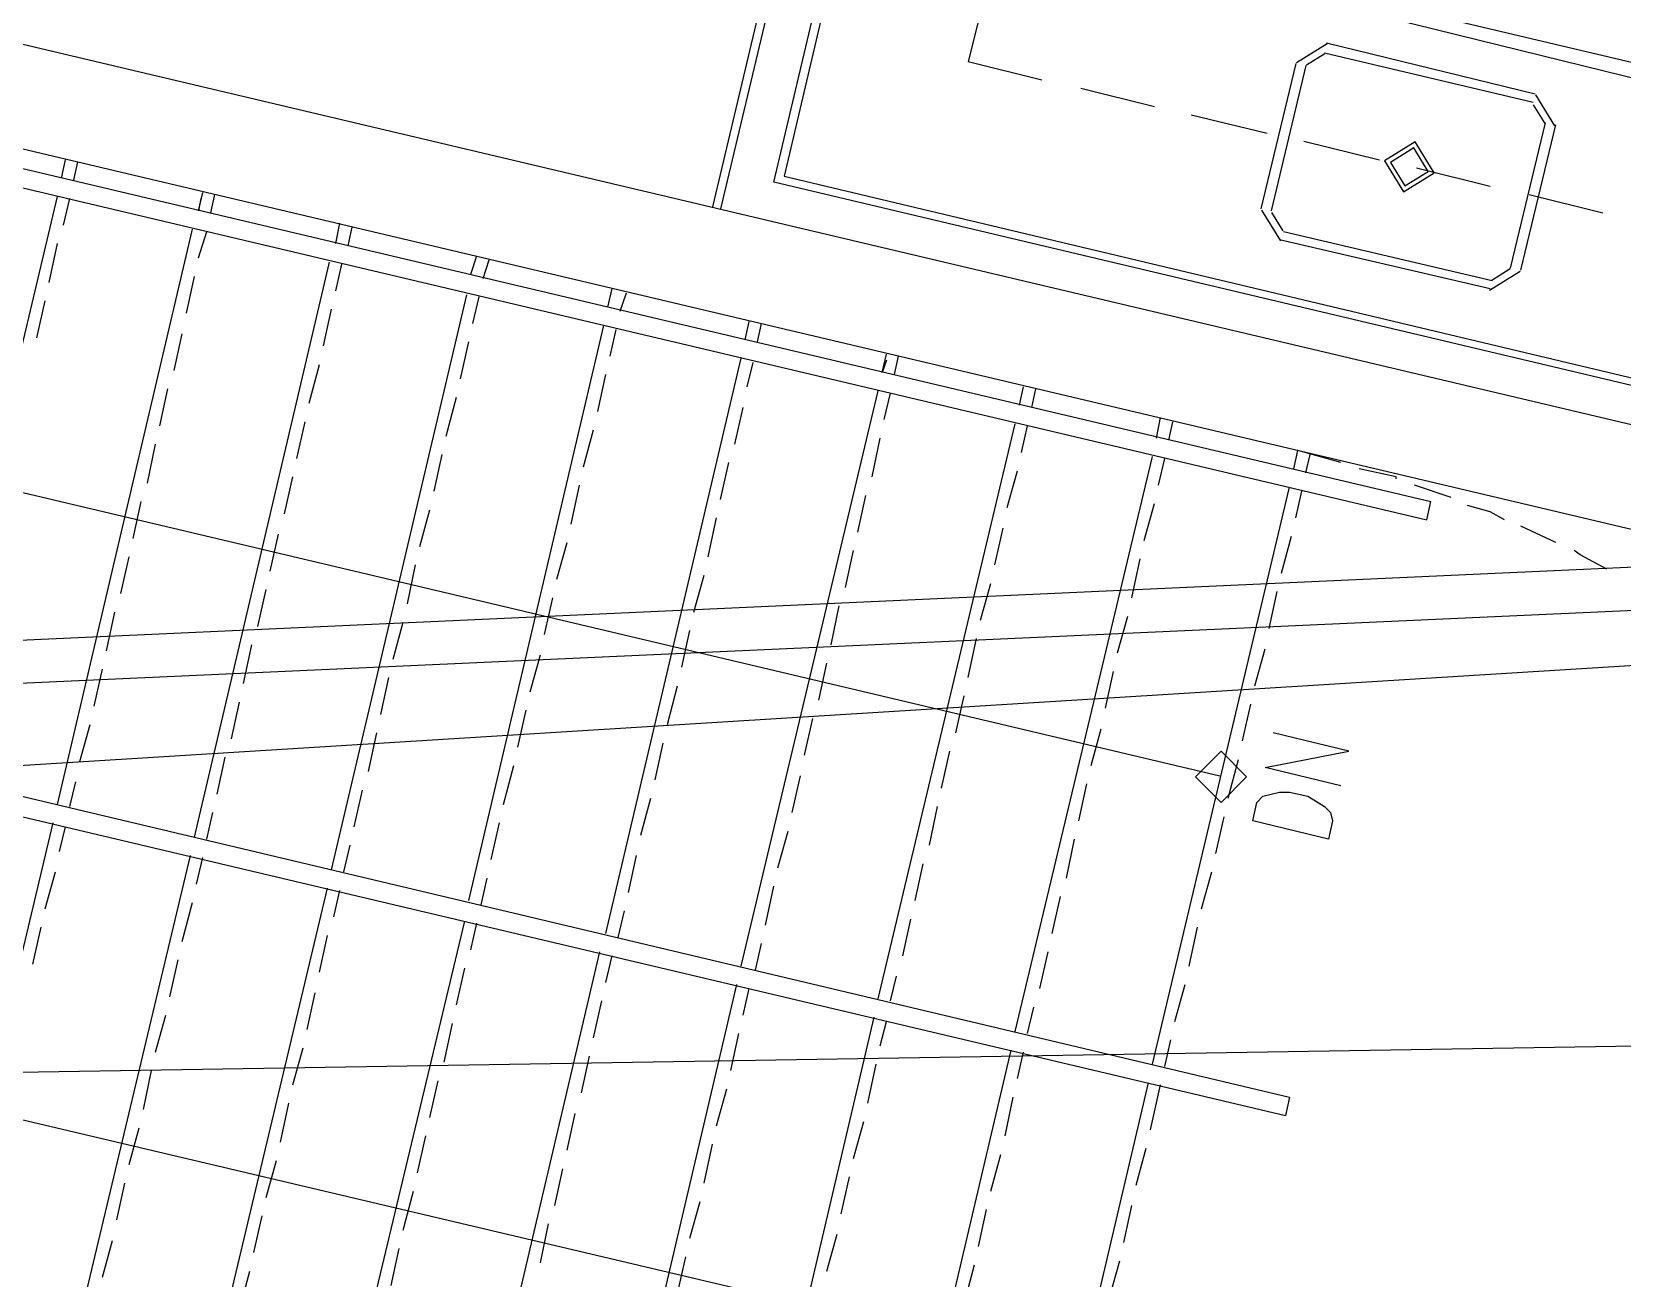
# Model space of a CAD drawing. Header units: feet. Extents: x -84 to 198, y -22 to 181.
# Drawn here: x 79.78 to 90.14, y 141.04 to 149.16 of the extents above; entities that cross this region are included whole.
import ezdxf

# ---------------------------------------------------------------- set-up
doc = ezdxf.new("R2010")
doc.units = ezdxf.units.FT
doc.layers.add('A-AREA-COMUN', color=252, linetype='CONTINUOUS')
doc.layers.add('A-LINEA', color=7, linetype='CONTINUOUS')

msp = doc.modelspace()

# ---------------------------------------------------------------- linework, layer by layer
at = {"layer": 'A-AREA-COMUN'}
msp.add_lwpolyline([(92.64, 127.5733), (96.768, 144.9422), (90.56, 146.3822), (90.432, 147.5733), (90.72, 148.7289), (87.12, 149.6178), (87.12, 150.5778), (87.76, 153.1733), (87.36, 153.2089), (87.36, 153.9733), (83.648, 153.9733), (83.232, 159.3778), (88.608, 159.7689), (95.328, 159.7689), (101.84, 159.2889), (108.128, 158.3822), (115.968, 156.5689), (123.872, 153.9733), (128.288, 152.2133), (134.048, 149.3333)], dxfattribs=at)
at = {"layer": 'A-LINEA'}
for p, q in [((85.48, 153.3378), (84.2133, 148.0178)), ((85.5333, 153.3378), (84.2667, 148.0044)), ((84.6133, 148.1778), (85.84, 153.3511)), ((85.8933, 153.3511), (84.68, 148.2178)), ((96.9333, 145.0044), (71.2267, 151.0844)), ((96.9333, 145.0044), (71.2267, 151.0844)), ((96.1333, 144.5111), (71.72, 150.2844)), ((96.1333, 144.5111), (71.72, 150.2844)), ((71.6933, 150.1644), (88.8933, 146.0978)), ((71.6933, 150.1644), (88.8933, 146.0978)), ((71.6667, 150.0444), (88.8667, 145.9778)), ((71.6667, 150.0444), (88.8667, 145.9778)), ((87.08, 149.6978), (90.9733, 148.7778)), ((85.9467, 149.2311), (85.88, 148.9644)), ((89.5733, 148.7511), (88.2133, 149.0844)), ((88.2185, 149.0799), (88.0178, 148.9563)), ((88.2031, 149.0151), (88.0827, 148.9409)), ((89.56, 148.6978), (88.2, 149.0178)), ((85.88, 148.9644), (86.36, 148.8444)), ((88.0133, 148.9511), (87.7867, 148.0044)), ((88.08, 148.9378), (87.8533, 147.9911)), ((86.6133, 148.7911), (87.0933, 148.6711)), ((89.6373, 148.5613), (89.5631, 148.6817)), ((89.7021, 148.5459), (89.5785, 148.7466)), ((87.3333, 148.6178), (87.8267, 148.4978)), ((89.4133, 147.6178), (89.64, 148.5644)), ((89.48, 147.6044), (89.7067, 148.5511)), ((88.0667, 148.4444), (88.56, 148.3244)), ((79.9733, 148.2044), (80, 148.3244)), ((79.9733, 148.2044), (80, 148.3244)), ((80.0533, 148.1911), (80.08, 148.3111)), ((80.0533, 148.1911), (80.08, 148.3111)), ((88.8, 148.2711), (89.28, 148.1511)), ((98.9467, 144.7778), (84.6133, 148.1778)), ((84.68, 148.2178), (98.9067, 144.8311)), ((79.0533, 144.3378), (79.9467, 148.0844)), ((79.0533, 144.3378), (79.9467, 148.0844)), ((79.9867, 147.8978), (80.0267, 148.0711)), ((79.9867, 147.8978), (80.0267, 148.0711)), ((80.9467, 147.9778), (80.9733, 148.0978)), ((80.9467, 147.9778), (80.9733, 148.0978)), ((89.5333, 148.0978), (90.0133, 147.9778)), ((137.3218, 147.95), (37.3544, 141.7506)), ((137.3218, 147.95), (37.3544, 141.7506)), ((87.7912, 147.9963), (87.9148, 147.7956)), ((87.856, 147.9809), (87.9302, 147.8605)), ((72.4667, 147.8711), (87.52, 144.3111)), ((72.4667, 147.8711), (87.52, 144.3111)), ((79.9467, 144.1244), (80.8267, 147.8711)), ((79.9467, 144.1244), (80.8267, 147.8711)), ((80.8667, 147.6844), (80.92, 147.8578)), ((80.8667, 147.6844), (80.92, 147.8578)), ((81.76, 147.7778), (81.7867, 147.9111)), ((81.76, 147.7778), (81.7867, 147.9111)), ((81.76, 147.7778), (81.7867, 147.9111)), ((81.76, 147.7778), (81.7867, 147.9111)), ((81.84, 147.7644), (81.8667, 147.8844)), ((81.84, 147.7644), (81.8667, 147.8844)), ((81.84, 147.7644), (81.8667, 147.8844)), ((81.84, 147.7644), (81.8667, 147.8844)), ((87.9333, 147.8578), (89.2933, 147.5378)), ((137.2414, 147.8002), (39.8639, 143.3866)), ((137.2414, 147.8002), (39.8639, 143.3866)), ((79.8933, 147.5244), (79.9467, 147.7778)), ((79.8933, 147.5244), (79.9467, 147.7778)), ((87.9067, 147.8044), (89.28, 147.4844)), ((80.84, 143.9111), (81.72, 147.6578)), ((80.84, 143.9111), (81.72, 147.6578)), ((81.76, 147.4711), (81.8, 147.6444)), ((81.76, 147.4711), (81.8, 147.6444)), ((81.76, 147.4711), (81.8, 147.6444)), ((81.76, 147.4711), (81.8, 147.6444)), ((82.64, 147.5778), (82.68, 147.6978)), ((82.64, 147.5778), (82.68, 147.6978)), ((82.72, 147.5511), (82.76, 147.6711)), ((82.72, 147.5511), (82.76, 147.6711)), ((80.7867, 147.3244), (80.84, 147.5644)), ((80.7867, 147.3244), (80.84, 147.5644)), ((89.2748, 147.4756), (89.4755, 147.5992)), ((89.2902, 147.5405), (89.4106, 147.6147)), ((137.0738, 147.512), (40.0569, 143.1148)), ((137.0738, 147.512), (40.0569, 143.1148)), ((81.7333, 143.6978), (82.6133, 147.4444)), ((81.7333, 143.6978), (82.6133, 147.4444)), ((82.6533, 147.2578), (82.6933, 147.4311)), ((82.6533, 147.2578), (82.6933, 147.4311)), ((83.5333, 147.3644), (83.56, 147.4844)), ((83.5333, 147.3644), (83.56, 147.4844)), ((83.6133, 147.3378), (83.6533, 147.4578)), ((83.6133, 147.3378), (83.6533, 147.4578)), ((79.8133, 147.1644), (79.8667, 147.4044)), ((79.8133, 147.1644), (79.8667, 147.4044)), ((81.68, 147.1111), (81.7333, 147.3511)), ((81.68, 147.1111), (81.7333, 147.3511)), ((81.68, 147.1111), (81.7333, 147.3511)), ((81.68, 147.1111), (81.7333, 147.3511)), ((82.6267, 143.4978), (83.5067, 147.2444)), ((82.6267, 143.4978), (83.5067, 147.2444)), ((83.5467, 147.0444), (83.5867, 147.2178)), ((83.5467, 147.0444), (83.5867, 147.2178)), ((84.4267, 147.1511), (84.4533, 147.2711)), ((84.4267, 147.1511), (84.4533, 147.2711)), ((84.5067, 147.1378), (84.5333, 147.2578)), ((84.5067, 147.1378), (84.5333, 147.2578)), ((80.7067, 146.9511), (80.76, 147.1911)), ((80.7067, 146.9511), (80.76, 147.1911)), ((82.5733, 146.8978), (82.6267, 147.1378)), ((82.5733, 146.8978), (82.6267, 147.1378)), ((83.52, 143.2844), (84.4, 147.0311)), ((83.52, 143.2844), (84.4, 147.0311)), ((85.4, 146.9244), (85.4267, 147.0444)), ((85.4, 146.9244), (85.4267, 147.0444)), ((81.5867, 146.7378), (81.6533, 146.9911)), ((81.5867, 146.7378), (81.6533, 146.9911)), ((81.5867, 146.7378), (81.6533, 146.9911)), ((81.5867, 146.7378), (81.6533, 146.9911)), ((83.4667, 146.6844), (83.52, 146.9244)), ((83.4667, 146.6844), (83.52, 146.9244)), ((84.44, 146.8444), (84.48, 147.0044)), ((84.44, 146.8444), (84.48, 147.0044)), ((80.6133, 146.5911), (80.6667, 146.8311)), ((80.6133, 146.5911), (80.6667, 146.8311)), ((84.4, 143.0711), (85.2933, 146.8178)), ((84.4, 143.0711), (85.2933, 146.8178)), ((85.3333, 146.6311), (85.3733, 146.8044)), ((85.3333, 146.6311), (85.3733, 146.8044)), ((86.2133, 146.7244), (86.24, 146.8444)), ((86.2133, 146.7244), (86.24, 146.8444)), ((86.2933, 146.7111), (86.32, 146.8311)), ((86.2933, 146.7111), (86.32, 146.8311)), ((82.48, 146.5244), (82.5467, 146.7778)), ((82.48, 146.5244), (82.5467, 146.7778)), ((84.36, 146.4711), (84.4133, 146.7111)), ((84.36, 146.4711), (84.4133, 146.7111)), ((81.5067, 146.3778), (81.56, 146.6178)), ((81.5067, 146.3778), (81.56, 146.6178)), ((81.5067, 146.3778), (81.56, 146.6178)), ((81.5067, 146.3778), (81.56, 146.6178)), ((85.2933, 142.8578), (86.1867, 146.6044)), ((85.2933, 142.8578), (86.1867, 146.6044)), ((87.1067, 146.5111), (87.1333, 146.6444)), ((87.1067, 146.5111), (87.1333, 146.6444)), ((87.1067, 146.5111), (87.1333, 146.6444)), ((87.1067, 146.5111), (87.1333, 146.6444)), ((87.1867, 146.4978), (87.2133, 146.6178)), ((87.1867, 146.4978), (87.2133, 146.6178)), ((87.1867, 146.4978), (87.2133, 146.6178)), ((87.1867, 146.4978), (87.2133, 146.6178)), ((87.1867, 146.4978), (87.2133, 146.6178)), ((87.1867, 146.4978), (87.2133, 146.6178)), ((83.3733, 146.3244), (83.44, 146.5644)), ((83.3733, 146.3244), (83.44, 146.5644)), ((85.2533, 146.2578), (85.3067, 146.5111)), ((85.2533, 146.2578), (85.3067, 146.5111)), ((86.2267, 146.4178), (86.2667, 146.5911)), ((86.2267, 146.4178), (86.2667, 146.5911)), ((80.5333, 146.2178), (80.5867, 146.4711)), ((80.5333, 146.2178), (80.5867, 146.4711)), ((82.4, 146.1644), (82.4533, 146.4044)), ((82.4, 146.1644), (82.4533, 146.4044)), ((86.1867, 142.6444), (87.08, 146.3911)), ((86.1867, 142.6444), (87.08, 146.3911)), ((88, 146.3111), (88.0267, 146.4311)), ((88, 146.3111), (88.0267, 146.4311)), ((88.3067, 146.3511), (88.0267, 146.4311)), ((88.3067, 146.3511), (88.0267, 146.4311)), ((88.08, 146.2844), (88.1067, 146.4044)), ((88.08, 146.2844), (88.1067, 146.4044)), ((84.2667, 146.1111), (84.32, 146.3511)), ((84.2667, 146.1111), (84.32, 146.3511)), ((86.1333, 146.0578), (86.2, 146.2978)), ((86.1333, 146.0578), (86.2, 146.2978)), ((87.12, 146.2044), (87.16, 146.3778)), ((87.12, 146.2044), (87.16, 146.3778)), ((87.12, 146.2044), (87.16, 146.3778)), ((87.12, 146.2044), (87.16, 146.3778)), ((81.4267, 146.0178), (81.48, 146.2578)), ((81.4267, 146.0178), (81.48, 146.2578)), ((81.4267, 146.0178), (81.48, 146.2578)), ((81.4267, 146.0178), (81.48, 146.2578)), ((83.2933, 145.9511), (83.3467, 146.2044)), ((83.2933, 145.9511), (83.3467, 146.2044)), ((87.08, 142.4311), (87.9733, 146.1911)), ((87.08, 142.4311), (87.9733, 146.1911)), ((89.0267, 146.1244), (88.7867, 146.2044)), ((89.0267, 146.1244), (88.7867, 146.2044)), ((70.76, 146.1644), (87.9467, 142.0978)), ((70.76, 146.1644), (87.9467, 142.0978)), ((80.44, 145.8578), (80.4933, 146.0978)), ((80.44, 145.8578), (80.4933, 146.0978)), ((85.16, 145.8978), (85.2133, 146.1378)), ((85.16, 145.8978), (85.2133, 146.1378)), ((87.0267, 145.8444), (87.0933, 146.0844)), ((87.0267, 145.8444), (87.0933, 146.0844)), ((87.0267, 145.8444), (87.0933, 146.0844)), ((87.0267, 145.8444), (87.0933, 146.0844)), ((88.0133, 145.9911), (88.0533, 146.1644)), ((88.0133, 145.9911), (88.0533, 146.1644)), ((88.8667, 145.9778), (88.8933, 146.0978)), ((88.8667, 145.9778), (88.8933, 146.0978)), ((82.3067, 145.8044), (82.3733, 146.0444)), ((82.3067, 145.8044), (82.3733, 146.0444)), ((84.1867, 145.7378), (84.24, 145.9911)), ((84.1867, 145.7378), (84.24, 145.9911)), ((81.3333, 145.6444), (81.3867, 145.8844)), ((81.3333, 145.6444), (81.3867, 145.8844)), ((81.3333, 145.6444), (81.3867, 145.8844)), ((81.3333, 145.6444), (81.3867, 145.8844)), ((86.0533, 145.6844), (86.1067, 145.9244)), ((86.0533, 145.6844), (86.1067, 145.9244)), ((87.92, 145.6311), (87.9867, 145.8711)), ((87.92, 145.6311), (87.9867, 145.8711)), ((89.7067, 145.8311), (89.48, 145.9378)), ((89.7067, 145.8311), (89.48, 145.9378)), ((83.2, 145.5911), (83.2667, 145.8311)), ((83.2, 145.5911), (83.2667, 145.8311)), ((85.08, 145.5378), (85.1333, 145.7778)), ((85.08, 145.5378), (85.1333, 145.7778)), ((80.36, 145.4978), (80.4133, 145.7378)), ((80.36, 145.4978), (80.4133, 145.7378)), ((82.2267, 145.4311), (82.28, 145.6844)), ((82.2267, 145.4311), (82.28, 145.6844)), ((86.9467, 145.4711), (87, 145.7244)), ((86.9467, 145.4711), (87, 145.7244)), ((86.9467, 145.4711), (87, 145.7244)), ((86.9467, 145.4711), (87, 145.7244)), ((84.0933, 145.3778), (84.16, 145.6178)), ((84.0933, 145.3778), (84.16, 145.6178)), ((85.96, 145.3244), (86.0267, 145.5644)), ((85.96, 145.3244), (86.0267, 145.5644)), ((81.2533, 145.2844), (81.3067, 145.5244)), ((81.2533, 145.2844), (81.3067, 145.5244)), ((81.2533, 145.2844), (81.3067, 145.5244)), ((81.2533, 145.2844), (81.3067, 145.5244)), ((83.12, 145.2311), (83.1733, 145.4711)), ((83.12, 145.2311), (83.1733, 145.4711)), ((87.84, 145.2711), (87.8933, 145.5111)), ((87.84, 145.2711), (87.8933, 145.5111)), ((80.2667, 145.1244), (80.32, 145.3778)), ((80.2667, 145.1244), (80.32, 145.3778)), ((84.9867, 145.1644), (85.04, 145.4178)), ((84.9867, 145.1644), (85.04, 145.4178)), ((86.8533, 145.1111), (86.92, 145.3511)), ((86.8533, 145.1111), (86.92, 145.3511)), ((86.8533, 145.1111), (86.92, 145.3511)), ((86.8533, 145.1111), (86.92, 145.3511)), ((82.1333, 145.0711), (82.2, 145.3111)), ((82.1333, 145.0711), (82.2, 145.3111)), ((84.0133, 145.0178), (84.0667, 145.2578)), ((84.0133, 145.0178), (84.0667, 145.2578)), ((81.16, 144.9111), (81.2133, 145.1644)), ((81.16, 144.9111), (81.2133, 145.1644)), ((81.16, 144.9111), (81.2133, 145.1644)), ((81.16, 144.9111), (81.2133, 145.1644)), ((85.88, 144.9511), (85.9333, 145.2044)), ((85.88, 144.9511), (85.9333, 145.2044)), ((83.0267, 144.8578), (83.0933, 145.0978)), ((83.0267, 144.8578), (83.0933, 145.0978)), ((84.9067, 144.8044), (84.96, 145.0444)), ((84.9067, 144.8044), (84.96, 145.0444)), ((87.7467, 144.8978), (87.8133, 145.1378)), ((87.7467, 144.8978), (87.8133, 145.1378)), ((80.1867, 144.7644), (80.24, 145.0044)), ((80.1867, 144.7644), (80.24, 145.0044)), ((82.0533, 144.7111), (82.1067, 144.9511)), ((82.0533, 144.7111), (82.1067, 144.9511)), ((86.7733, 144.7511), (86.8267, 144.9911)), ((86.7733, 144.7511), (86.8267, 144.9911)), ((86.7733, 144.7511), (86.8267, 144.9911)), ((86.7733, 144.7511), (86.8267, 144.9911)), ((83.92, 144.6444), (83.9867, 144.8978)), ((83.92, 144.6444), (83.9867, 144.8978)), ((81.08, 144.5511), (81.1333, 144.7911)), ((81.08, 144.5511), (81.1333, 144.7911)), ((81.08, 144.5511), (81.1333, 144.7911)), ((81.08, 144.5511), (81.1333, 144.7911)), ((82.9467, 144.4978), (83, 144.7378)), ((82.9467, 144.4978), (83, 144.7378)), ((85.8, 144.5911), (85.8533, 144.8311)), ((85.8, 144.5911), (85.8533, 144.8311)), ((87.6667, 144.5378), (87.72, 144.7778)), ((87.6667, 144.5378), (87.72, 144.7778)), ((80.0933, 144.4044), (80.16, 144.6444)), ((80.0933, 144.4044), (80.16, 144.6444)), ((84.8133, 144.4444), (84.8667, 144.6844)), ((84.8133, 144.4444), (84.8667, 144.6844)), ((81.9733, 144.3378), (82.0267, 144.5911)), ((81.9733, 144.3378), (82.0267, 144.5911)), ((83.84, 144.2844), (83.8933, 144.5244)), ((83.84, 144.2844), (83.8933, 144.5244)), ((86.68, 144.3778), (86.7467, 144.6178)), ((86.68, 144.3778), (86.7467, 144.6178)), ((86.68, 144.3778), (86.7467, 144.6178)), ((86.68, 144.3778), (86.7467, 144.6178)), ((80.9867, 144.1911), (81.04, 144.4311)), ((80.9867, 144.1911), (81.04, 144.4311)), ((80.9867, 144.1911), (81.04, 144.4311)), ((80.9867, 144.1911), (81.04, 144.4311)), ((85.7067, 144.2311), (85.76, 144.4711)), ((85.7067, 144.2311), (85.76, 144.4711)), ((82.8533, 144.1244), (82.92, 144.3778)), ((82.8533, 144.1244), (82.92, 144.3778)), ((87.5733, 144.1644), (87.64, 144.4178)), ((87.5733, 144.1644), (87.64, 144.4178)), ((80.0267, 144.1111), (80.0667, 144.2711)), ((80.0267, 144.1111), (80.0667, 144.2711)), ((81.88, 143.9778), (81.9333, 144.2178)), ((81.88, 143.9778), (81.9333, 144.2178)), ((84.7333, 144.0711), (84.7867, 144.3111)), ((84.7333, 144.0711), (84.7867, 144.3111)), ((86.6, 144.0178), (86.6533, 144.2578)), ((86.6, 144.0178), (86.6533, 144.2578)), ((86.6, 144.0178), (86.6533, 144.2578)), ((86.6, 144.0178), (86.6533, 144.2578)), ((83.7467, 143.9244), (83.8133, 144.1644)), ((83.7467, 143.9244), (83.8133, 144.1644)), ((85.6267, 143.8578), (85.68, 144.1111)), ((85.6267, 143.8578), (85.68, 144.1111)), ((71.52, 144.0044), (86.6133, 140.4444)), ((71.52, 144.0044), (86.6133, 140.4444)), ((79.0267, 140.2578), (79.92, 144.0044)), ((79.0267, 140.2578), (79.92, 144.0044)), ((80.92, 143.8978), (80.96, 144.0711)), ((80.92, 143.8978), (80.96, 144.0711)), ((80.92, 143.8978), (80.96, 144.0711)), ((80.92, 143.8978), (80.96, 144.0711)), ((82.7733, 143.7644), (82.8267, 144.0044)), ((82.7733, 143.7644), (82.8267, 144.0044)), ((87.4933, 143.8044), (87.5467, 144.0444)), ((87.4933, 143.8044), (87.5467, 144.0444)), ((79.96, 143.8178), (80, 143.9778)), ((79.96, 143.8178), (80, 143.9778)), ((84.64, 143.7111), (84.7067, 143.9511)), ((84.64, 143.7111), (84.7067, 143.9511)), ((81.8133, 143.6844), (81.8533, 143.8578)), ((81.8133, 143.6844), (81.8533, 143.8578)), ((86.52, 143.6444), (86.5733, 143.8978)), ((86.52, 143.6444), (86.5733, 143.8978)), ((86.52, 143.6444), (86.5733, 143.8978)), ((86.52, 143.6444), (86.5733, 143.8978)), ((79.92, 140.0444), (80.8133, 143.7911)), ((79.92, 140.0444), (80.8133, 143.7911)), ((80.8533, 143.6044), (80.8933, 143.7778)), ((80.8533, 143.6044), (80.8933, 143.7778)), ((80.8533, 143.6044), (80.8933, 143.7778)), ((80.8533, 143.6044), (80.8933, 143.7778)), ((83.6667, 143.5511), (83.72, 143.7911)), ((83.6667, 143.5511), (83.72, 143.7911)), ((85.5333, 143.4978), (85.5867, 143.7378)), ((85.5333, 143.4978), (85.5867, 143.7378)), ((79.8667, 143.4444), (79.9333, 143.6844)), ((79.8667, 143.4444), (79.9333, 143.6844)), ((82.7067, 143.4711), (82.7467, 143.6444)), ((82.7067, 143.4711), (82.7467, 143.6444)), ((84.56, 143.3378), (84.6133, 143.5911)), ((84.56, 143.3378), (84.6133, 143.5911)), ((87.4, 143.4444), (87.4667, 143.6844)), ((87.4, 143.4444), (87.4667, 143.6844)), ((80.8133, 139.8311), (81.7067, 143.5778)), ((80.8133, 139.8311), (81.7067, 143.5778)), ((81.7467, 143.3911), (81.7867, 143.5644)), ((81.7467, 143.3911), (81.7867, 143.5644)), ((86.4267, 143.2844), (86.48, 143.5244)), ((86.4267, 143.2844), (86.48, 143.5244)), ((86.4267, 143.2844), (86.48, 143.5244)), ((86.4267, 143.2844), (86.48, 143.5244)), ((80.76, 143.2311), (80.8267, 143.4844)), ((80.76, 143.2311), (80.8267, 143.4844)), ((80.76, 143.2311), (80.8267, 143.4844)), ((80.76, 143.2311), (80.8267, 143.4844)), ((83.6, 143.2578), (83.64, 143.4311)), ((83.6, 143.2578), (83.64, 143.4311)), ((79.7867, 143.0844), (79.84, 143.3244)), ((79.7867, 143.0844), (79.84, 143.3244)), ((81.7067, 139.6178), (82.6, 143.3644)), ((81.7067, 139.6178), (82.6, 143.3644)), ((82.64, 143.1778), (82.68, 143.3511)), ((82.64, 143.1778), (82.68, 143.3511)), ((85.4533, 143.1378), (85.5067, 143.3778)), ((85.4533, 143.1378), (85.5067, 143.3778)), ((87.32, 143.0711), (87.3733, 143.3244)), ((87.32, 143.0711), (87.3733, 143.3244)), ((134.895, 143.2722), (37.2384, 141.6899)), ((134.895, 143.2722), (37.2384, 141.6899)), ((81.6533, 143.0311), (81.7067, 143.2711)), ((81.6533, 143.0311), (81.7067, 143.2711)), ((84.4933, 143.0444), (84.5333, 143.2178)), ((84.4933, 143.0444), (84.5333, 143.2178)), ((80.68, 142.8711), (80.7333, 143.1111)), ((80.68, 142.8711), (80.7333, 143.1111)), ((80.68, 142.8711), (80.7333, 143.1111)), ((80.68, 142.8711), (80.7333, 143.1111)), ((82.6, 139.4044), (83.48, 143.1644)), ((82.6, 139.4044), (83.48, 143.1644)), ((83.52, 142.9644), (83.56, 143.1378)), ((83.52, 142.9644), (83.56, 143.1378)), ((86.3467, 142.9244), (86.4, 143.1644)), ((86.3467, 142.9244), (86.4, 143.1644)), ((86.3467, 142.9244), (86.4, 143.1644)), ((86.3467, 142.9244), (86.4, 143.1644)), ((82.5467, 142.8178), (82.6, 143.0578)), ((82.5467, 142.8178), (82.6, 143.0578)), ((85.3733, 142.8444), (85.4133, 143.0044)), ((85.3733, 142.8444), (85.4133, 143.0044)), ((81.5733, 142.6578), (81.6267, 142.8978)), ((81.5733, 142.6578), (81.6267, 142.8978)), ((83.4933, 139.2044), (84.3733, 142.9511)), ((83.4933, 139.2044), (84.3733, 142.9511)), ((84.4133, 142.7511), (84.4533, 142.9244)), ((84.4133, 142.7511), (84.4533, 142.9244)), ((87.2267, 142.7111), (87.2933, 142.9511)), ((87.2267, 142.7111), (87.2933, 142.9511)), ((83.44, 142.6044), (83.4933, 142.8444)), ((83.44, 142.6044), (83.4933, 142.8444)), ((86.2667, 142.6311), (86.3067, 142.8044)), ((86.2667, 142.6311), (86.3067, 142.8044)), ((86.2667, 142.6311), (86.3067, 142.8044)), ((86.2667, 142.6311), (86.3067, 142.8044)), ((80.5867, 142.5111), (80.6533, 142.7511)), ((80.5867, 142.5111), (80.6533, 142.7511)), ((80.5867, 142.5111), (80.6533, 142.7511)), ((80.5867, 142.5111), (80.6533, 142.7511)), ((82.4667, 142.4444), (82.52, 142.6978)), ((82.4667, 142.4444), (82.52, 142.6978)), ((84.3867, 138.9911), (85.2667, 142.7378)), ((84.3867, 138.9911), (85.2667, 142.7378)), ((85.3067, 142.5511), (85.3467, 142.7111)), ((85.3067, 142.5511), (85.3467, 142.7111)), ((84.3333, 142.3911), (84.3867, 142.6311)), ((84.3333, 142.3911), (84.3867, 142.6311)), ((87.16, 142.4178), (87.2, 142.5911)), ((87.16, 142.4178), (87.2, 142.5911)), ((81.48, 142.2978), (81.5467, 142.5378)), ((81.48, 142.2978), (81.5467, 142.5378)), ((83.36, 142.2444), (83.4133, 142.4844)), ((83.36, 142.2444), (83.4133, 142.4844)), ((85.28, 138.7778), (86.16, 142.5244)), ((85.28, 138.7778), (86.16, 142.5244)), ((86.2, 142.3378), (86.24, 142.5111)), ((86.2, 142.3378), (86.24, 142.5111)), ((86.2, 142.3378), (86.24, 142.5111)), ((86.2, 142.3378), (86.24, 142.5111)), ((80.5067, 142.1378), (80.56, 142.3911)), ((80.5067, 142.1378), (80.56, 142.3911)), ((80.5067, 142.1378), (80.56, 142.3911)), ((80.5067, 142.1378), (80.56, 142.3911)), ((85.2267, 142.1778), (85.28, 142.4311)), ((85.2267, 142.1778), (85.28, 142.4311)), ((82.3733, 142.0844), (82.4267, 142.3244)), ((82.3733, 142.0844), (82.4267, 142.3244)), ((84.24, 142.0311), (84.3067, 142.2711)), ((84.24, 142.0311), (84.3067, 142.2711)), ((86.1733, 138.5644), (87.0533, 142.3111)), ((86.1733, 138.5644), (87.0533, 142.3111)), ((87.0667, 142.0044), (87.1333, 142.2978)), ((87.0667, 142.0044), (87.1333, 142.2978)), ((81.4, 141.9244), (81.4533, 142.1778)), ((81.4, 141.9244), (81.4533, 142.1778)), ((86.12, 141.9644), (86.1733, 142.2178)), ((86.12, 141.9644), (86.1733, 142.2178)), ((86.12, 141.9644), (86.1733, 142.2178)), ((86.12, 141.9644), (86.1733, 142.2178)), ((83.2667, 141.8711), (83.32, 142.1111)), ((83.2667, 141.8711), (83.32, 142.1111)), ((85.1333, 141.8178), (85.2, 142.0578)), ((85.1333, 141.8178), (85.2, 142.0578)), ((80.4133, 141.7778), (80.48, 142.0178)), ((80.4133, 141.7778), (80.48, 142.0178)), ((80.4133, 141.7778), (80.48, 142.0178)), ((80.4133, 141.7778), (80.48, 142.0178)), ((82.2933, 141.7244), (82.3467, 141.9644)), ((82.2933, 141.7244), (82.3467, 141.9644)), ((84.16, 141.6578), (84.2133, 141.9111)), ((84.16, 141.6578), (84.2133, 141.9111)), ((86.0267, 141.6044), (86.0933, 141.8444)), ((86.0267, 141.6044), (86.0933, 141.8444)), ((86.0267, 141.6044), (86.0933, 141.8444)), ((86.0267, 141.6044), (86.0933, 141.8444)), ((86.9733, 141.6444), (87.04, 141.8844)), ((86.9733, 141.6444), (87.04, 141.8844)), ((81.3067, 141.5644), (81.3733, 141.8044)), ((81.3067, 141.5644), (81.3733, 141.8044)), ((83.1867, 141.5111), (83.24, 141.7511)), ((83.1867, 141.5111), (83.24, 141.7511)), ((80.3333, 141.4178), (80.3867, 141.6578)), ((80.3333, 141.4178), (80.3867, 141.6578)), ((80.3333, 141.4178), (80.3867, 141.6578)), ((80.3333, 141.4178), (80.3867, 141.6578)), ((85.0533, 141.4578), (85.1067, 141.6978)), ((85.0533, 141.4578), (85.1067, 141.6978)), ((82.2, 141.3511), (82.2667, 141.6044)), ((82.2, 141.3511), (82.2667, 141.6044)), ((84.0667, 141.2978), (84.1333, 141.5378)), ((84.0667, 141.2978), (84.1333, 141.5378)), ((81.2267, 141.2044), (81.28, 141.4444)), ((81.2267, 141.2044), (81.28, 141.4444)), ((85.9467, 141.2444), (86, 141.4844)), ((85.9467, 141.2444), (86, 141.4844)), ((85.9467, 141.2444), (86, 141.4844)), ((85.9467, 141.2444), (86, 141.4844)), ((86.8933, 141.2711), (86.9467, 141.5111)), ((86.8933, 141.2711), (86.9467, 141.5111)), ((83.0933, 141.1378), (83.1467, 141.3911)), ((83.0933, 141.1378), (83.1467, 141.3911)), ((84.96, 141.0844), (85.0267, 141.3244)), ((84.96, 141.0844), (85.0267, 141.3244)), ((80.24, 141.0444), (80.3067, 141.2844)), ((80.24, 141.0444), (80.3067, 141.2844)), ((80.24, 141.0444), (80.3067, 141.2844)), ((80.24, 141.0444), (80.3067, 141.2844)), ((82.12, 140.9911), (82.1733, 141.2311)), ((82.12, 140.9911), (82.1733, 141.2311)), ((83.9867, 140.9378), (84.04, 141.1778)), ((83.9867, 140.9378), (84.04, 141.1778)), ((85.8533, 140.8711), (85.92, 141.1244)), ((85.8533, 140.8711), (85.92, 141.1244)), ((85.8533, 140.8711), (85.92, 141.1244)), ((85.8533, 140.8711), (85.92, 141.1244)), ((86.8, 140.9111), (86.8667, 141.1511)), ((86.8, 140.9111), (86.8667, 141.1511)), ((81.1333, 140.8311), (81.2, 141.0844)), ((81.1333, 140.8311), (81.2, 141.0844))]:
    msp.add_line(p, q, dxfattribs=at)
for points in [[(88.5912, 148.3163), (88.7148, 148.1156), (88.9155, 148.2392), (88.7919, 148.4399), (88.5912, 148.3163)], [(88.6301, 148.3071), (88.724, 148.1545), (88.8766, 148.2485), (88.7826, 148.401), (88.6301, 148.3071)], [(80.88, 148.0711), (80.8667, 147.9911), (80.8933, 148.1111)], [(80.88, 148.0711), (80.8667, 147.9911), (80.8933, 148.1111)], [(85.3467, 147.0178), (85.32, 146.9378), (85.3467, 147.0578)], [(85.3467, 147.0178), (85.32, 146.9378), (85.3467, 147.0578)], [(70.7867, 146.2978), (87.9733, 142.2178), (87.9467, 142.0978)], [(70.7867, 146.2978), (87.9733, 142.2178), (87.9467, 142.0978)], [(88.6667, 146.2444), (88.6667, 146.2578), (88.4267, 146.3111)], [(88.6667, 146.2444), (88.6667, 146.2578), (88.4267, 146.3111)], [(89.3733, 145.9778), (89.28, 146.0311), (89.1333, 146.0711)], [(89.3733, 145.9778), (89.28, 146.0311), (89.1333, 146.0711)], [(90.04, 145.6578), (89.8667, 145.7511), (89.8267, 145.7778)], [(90.04, 145.6578), (89.8667, 145.7511), (89.8267, 145.7778)], [(88.3067, 144.2444), (87.8133, 144.3644), (88.36, 144.4711), (87.8667, 144.5911)], [(88.3067, 144.2444), (87.8133, 144.3644), (88.36, 144.4711), (87.8667, 144.5911)], [(87.6933, 144.3044), (87.5267, 144.4711), (87.36, 144.3044), (87.5267, 144.1378), (87.6933, 144.3044)], [(87.6933, 144.3044), (87.5267, 144.4711), (87.36, 144.3044), (87.5267, 144.1378), (87.6933, 144.3044)], [(88.2267, 143.8978), (87.7333, 144.0178), (87.76, 144.1378), (87.8, 144.1778), (87.8533, 144.1911), (87.9067, 144.2044), (87.9733, 144.2044), (88.0933, 144.1778), (88.16, 144.1378), (88.2, 144.1111), (88.24, 144.0711), (88.2533, 144.0178), (88.2267, 143.8978)], [(88.2267, 143.8978), (87.7333, 144.0178), (87.76, 144.1378), (87.8, 144.1778), (87.8533, 144.1911), (87.9067, 144.2044), (87.9733, 144.2044), (88.0933, 144.1778), (88.16, 144.1378), (88.2, 144.1111), (88.24, 144.0711), (88.2533, 144.0178), (88.2267, 143.8978)]]:
    msp.add_lwpolyline(points, dxfattribs=at)

doc.saveas('drawing.dxf')
